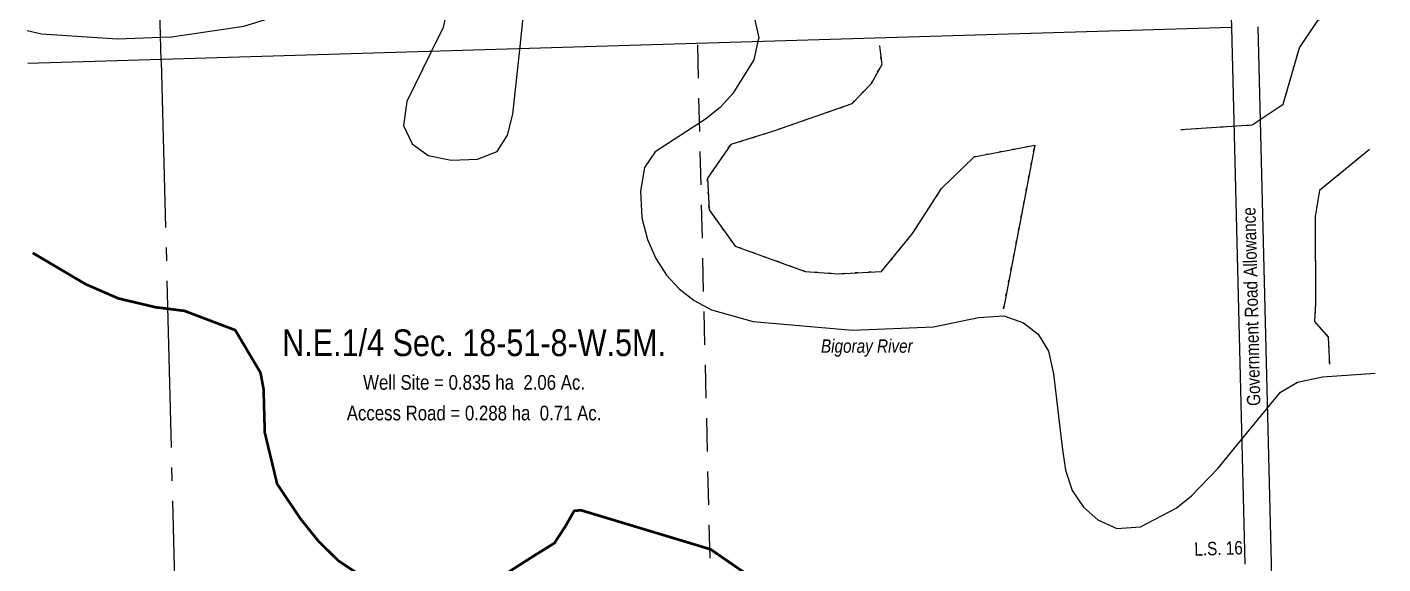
# Model space of a CAD drawing. Extents: x 620811 to 622805, y 5917767 to 5920407.
# Drawn here: x 621648 to 622664, y 5919121 to 5919523 of the extents above; entities that cross this region are included whole.
import ezdxf
from ezdxf.enums import TextEntityAlignment as Align

# ---------------------------------------------------------------- set-up
doc = ezdxf.new("R2010")
doc.units = 0
doc.header["$LTSCALE"] = 5
for name, pattern in [('DASHDOT2', [12.7, 6.35, -3.175, 0, -3.175]), ('foc-LSD', [8, 5, -3]), ('foc-QUARTERLINE', [33, 25, -3, 2, -3]), ('foc-WHEELTRACKS', [2, 0.4, -1.6])]:
    doc.linetypes.add(name, pattern=pattern)
for name, color, linetype in [('AS-WILDLIFE', 131, 'DASHDOT2'), ('C-SYMBOL', 7, 'Continuous'), ('L-AREAREQUIRED', 7, 'Continuous'), ('L-ROAD-T', 7, 'Continuous'), ('L-SEC', 7, 'Continuous'), ('L-SECQ', 8, 'foc-QUARTERLINE'), ('L-SECTION-LSD', 7, 'foc-LSD'), ('T-WATER', 160, 'Continuous'), ('T-WATER-P3', 160, 'foc-WHEELTRACKS'), ('T-WATER-T', 170, 'Continuous')]:
    doc.layers.add(name, color=color, linetype=linetype)
doc.styles.add('100L', font='ARIALN.TTF', dxfattribs={"height": 11})
doc.styles.add('175L', font='ARIALN.TTF', dxfattribs={"height": 20})
doc.styles.add('80CG', font='ARIALN.TTF', dxfattribs={"height": 10})
doc.styles.add('80L', font='ARIALN.TTF', dxfattribs={"height": 10})
doc.styles.add('foc-LtypeFont', font='ARIALN.TTF', dxfattribs={"height": 7.35})
doc.linetypes.add('foc-TOPO-flowdirection-NOLINE', pattern='A,0,[">",foc-LtypeFont,S=0.3,R=0,X=0,Y=-0.945],-20,[">",foc-LtypeFont,S=0.3,R=0,X=0,Y=-0.945],0', length=20)

msp = doc.modelspace()

# ---------------------------------------------------------------- linework, layer by layer
at = {"layer": 'AS-WILDLIFE', "const_width": 2, "flags": 128}
msp.add_lwpolyline([(622663.206, 5919075.873), (622652.308, 5919086.764), (622633.496, 5919061.944), (622574.115, 5919015.725), (622528.616, 5918987.009), (622493.911, 5918981.027), (622458.584, 5918979.83), (622421.485, 5918989.402), (622371.199, 5919016.324), (622259.402, 5919065.923), (622237.598, 5919079.446), (622206.004, 5919100.482), (622160.146, 5919132.05), (622062.996, 5919161.351), (622057.946, 5919160.878), (622051.245, 5919149.135), (622043.083, 5919136.683), (622026.113, 5919126.137), (622007.325, 5919114.103), (621962.496, 5919099.884), (621943.707, 5919098.187), (621925.637, 5919101.317), (621903.713, 5919108.552), (621881.239, 5919123.369), (621865.992, 5919138.367), (621852.661, 5919155.062), (621835.237, 5919180.954), (621825.974, 5919219.506), (621825.065, 5919252.034), (621822.767, 5919264.403), (621803.811, 5919296.333), (621765.636, 5919310.788), (621744.119, 5919313.473), (621716.235, 5919320.068), (621691.535, 5919330.823), (621651.982, 5919354.205)], dxfattribs=at)
at = {"layer": 'L-SEC'}
for p, q in [((622548.16, 5919623.118), (622550.647, 5919523.147)), ((622550.647, 5919523.147), (621648.223, 5919496.159)), ((622550.647, 5919523.147), (622560.615, 5919120.836)), ((622580.716, 5919121.416), (622570.749, 5919523.729)), ((622590.683, 5918719.099), (622580.716, 5919121.416))]:
    msp.add_line(p, q, dxfattribs=at)
at = {"layer": 'L-SECQ'}
for p, q in [((621748.26, 5919498.238), (621745.738, 5919597.335)), ((621748.389, 5919498.217), (621768.755, 5918693.98))]:
    msp.add_line(p, q, dxfattribs=at)
at = {"layer": 'L-SECTION-LSD', "flags": 128}
msp.add_lwpolyline([(622150.252, 5919510.248), (622169.668, 5918706.252)], dxfattribs=at)
at = {"layer": 'T-WATER', "linetype": 'foc-TOPO-flowdirection-NOLINE', "flags": 128}
for points in [[(621647.788, 5919520.801), (621658.575, 5919518.401), (621715.465, 5919514.775), (621747.935, 5919515.965), (621755.953, 5919516.259), (621810.34, 5919524.14), (621825.694, 5919528.914), (621866.927, 5919548.412), (621878.416, 5919557.533), (621897.994, 5919579.706), (621910.71, 5919587.636), (621930.526, 5919588.065), (621946.127, 5919583.615), (621957.627, 5919574.824), (621963.065, 5919559.943), (621963.215, 5919539.697), (621959.675, 5919523.275), (621950.36, 5919504.294), (621932.409, 5919467.721), (621930.026, 5919449.612), (621936.355, 5919435.88), (621948.398, 5919427.284), (621965.614, 5919423.698), (621985.434, 5919424.561), (622000.128, 5919430.119), (622007.885, 5919442.396), (622011.961, 5919458.3), (622017.145, 5919506.303), (622021.796, 5919550.188), (622026.409, 5919566.033), (622039.25, 5919594.878), (622046.921, 5919606.352)], [(622123.132, 5919608.634), (622131.881, 5919595.078), (622152.887, 5919573.909), (622185.811, 5919545.281), (622192.616, 5919532.06), (622196.273, 5919515.313), (622195.462, 5919511.668), (622192.618, 5919498.873), (622176.936, 5919473.701), (622167.488, 5919463.267), (622156.291, 5919454.38), (622118.671, 5919430.085), (622110.611, 5919418.224), (622107.747, 5919400.412), (622108.552, 5919380.41), (622112.803, 5919364.327), (622119.257, 5919349.938), (622127.075, 5919337.594), (622136.615, 5919327.181), (622147.809, 5919318.424), (622160.859, 5919311.571), (622192.067, 5919302.785), (622266.615, 5919296.299), (622327.283, 5919298.902), (622361.115, 5919305.715), (622379.981, 5919307.153), (622394.693, 5919301.865), (622405.773, 5919293.194), (622413.53, 5919280.547), (622417.183, 5919263.616), (622423.651, 5919208.682), (622426.231, 5919191.444), (622431.249, 5919176.055), (622439.782, 5919163.659), (622450.6, 5919154.064), (622464.718, 5919147.642), (622482.494, 5919148.859), (622509.246, 5919162.925), (622520.822, 5919172.045), (622540.704, 5919192.832), (622559.811, 5919216.112), (622579.322, 5919239.885), (622587.469, 5919249.812), (622600.109, 5919257.337), (622618.951, 5919261.435), (622658.543, 5919264.072)]]:
    msp.add_lwpolyline(points, dxfattribs=at)
at = {"layer": 'T-WATER', "linetype": 'Continuous'}
for points in [[(621963.215, 5919539.697), (621959.675, 5919523.275), (621950.36, 5919504.294), (621932.409, 5919467.721), (621930.026, 5919449.612), (621936.355, 5919435.88), (621948.398, 5919427.284), (621965.614, 5919423.698), (621985.434, 5919424.561), (622000.128, 5919430.119), (622007.885, 5919442.396), (622011.961, 5919458.3), (622017.145, 5919506.303), (622021.796, 5919550.188)], [(622192.616, 5919532.06), (622196.273, 5919515.313), (622195.462, 5919511.668), (622192.618, 5919498.873), (622176.936, 5919473.701), (622167.488, 5919463.267), (622156.291, 5919454.38), (622118.671, 5919430.085), (622110.611, 5919418.224), (622107.747, 5919400.412), (622108.552, 5919380.41), (622112.803, 5919364.327), (622119.257, 5919349.938), (622127.075, 5919337.594), (622136.615, 5919327.181), (622147.809, 5919318.424), (622160.859, 5919311.571), (622192.067, 5919302.785), (622266.615, 5919296.299), (622327.283, 5919298.902), (622361.115, 5919305.715), (622379.981, 5919307.153), (622394.693, 5919301.865), (622405.773, 5919293.194), (622413.53, 5919280.547), (622417.183, 5919263.616), (622423.651, 5919208.682), (622426.231, 5919191.444), (622431.249, 5919176.055), (622439.782, 5919163.659), (622450.6, 5919154.064), (622464.718, 5919147.642), (622482.494, 5919148.859), (622509.246, 5919162.925), (622520.822, 5919172.045), (622540.704, 5919192.832), (622559.811, 5919216.112), (622579.322, 5919239.885), (622587.469, 5919249.812), (622600.109, 5919257.337), (622618.951, 5919261.435), (622658.543, 5919264.072)], [(621647.788, 5919520.801), (621658.575, 5919518.401), (621715.465, 5919514.775), (621747.935, 5919515.965), (621755.953, 5919516.259), (621810.34, 5919524.14)]]:
    msp.add_lwpolyline(points, dxfattribs=at)
at = {"layer": 'T-WATER-P3', "flags": 128}
for points in [[(622512.627, 5919446.675), (622566.217, 5919450.125), (622589.553, 5919465.679), (622601.639, 5919508.002), (622615.473, 5919528.384), (622636.201, 5919543.076), (622651.46, 5919542.181)], [(622379.744, 5919312.291), (622403.295, 5919434.904), (622357.7, 5919426.223), (622333.215, 5919402.515), (622311.603, 5919368.818), (622288.291, 5919340.283), (622255.716, 5919338.433), (622231.087, 5919340.283), (622178.719, 5919359.205), (622159.141, 5919386.432), (622157.848, 5919410.251), (622175.32, 5919435.349), (622207.249, 5919445.561), (622266.008, 5919465.985), (622280.464, 5919480.886), (622288.506, 5919495.508), (622286.902, 5919509.407)], [(622654.243, 5919431.779), (622616.766, 5919400.985), (622613.319, 5919381.563), (622613.726, 5919316.632), (622612.96, 5919302.802), (622623.276, 5919291.143), (622624.09, 5919270.789)]]:
    msp.add_lwpolyline(points, dxfattribs=at)
at = {"layer": 'T-WATER-P3', "linetype": 'foc-TOPO-flowdirection-NOLINE', "flags": 128}
for points in [[(622512.627, 5919446.675), (622566.217, 5919450.125), (622589.553, 5919465.679), (622601.639, 5919508.002), (622615.473, 5919528.384), (622636.201, 5919543.076), (622651.46, 5919542.181)], [(622286.902, 5919509.407), (622288.506, 5919495.508), (622280.464, 5919480.886), (622266.008, 5919465.985), (622207.249, 5919445.561), (622175.32, 5919435.349), (622157.848, 5919410.251), (622159.141, 5919386.432), (622178.719, 5919359.205), (622231.087, 5919340.283), (622255.716, 5919338.433), (622288.291, 5919340.283), (622311.603, 5919368.818), (622333.215, 5919402.515), (622357.7, 5919426.223), (622403.295, 5919434.904), (622379.744, 5919312.291)], [(622654.243, 5919431.779), (622616.766, 5919400.985), (622613.319, 5919381.563), (622613.726, 5919316.632), (622612.96, 5919302.802), (622623.276, 5919291.143), (622624.09, 5919270.789)]]:
    msp.add_lwpolyline(points, dxfattribs=at)

# ---------------------------------------------------------------- texts
at = {"layer": 'C-SYMBOL', "color": 3, "style": '175L'}
msp.add_text('N.E.1/4 Sec. 18-51-8-W.5M.', height=20, dxfattribs=at).set_placement((621982.873, 5919270.862), align=Align.BOTTOM_CENTER)
at = {"layer": 'L-AREAREQUIRED', "color": 5, "style": '100L'}
for s, p in [('Well Site = 0.835 ha  2.06 Ac.', (621982.873, 5919248.362)), ('Access Road = 0.288 ha  0.71 Ac.', (621982.873, 5919225.39))]:
    msp.add_text(s, height=11, dxfattribs=at).set_placement(p, align=Align.BOTTOM_CENTER)
at = {"layer": 'L-ROAD-T', "style": '80L'}
msp.add_text('Government Road Allowance', height=10, rotation=91.419202, dxfattribs=at).set_placement((622565.551, 5919313.994), align=Align.MIDDLE_CENTER)
at = {"layer": 'L-SECTION-LSD', "style": '100L'}
msp.add_text('L.S. 16', height=10, rotation=1.759684, dxfattribs=at).set_placement((622523.013, 5919127.196))
at = {"layer": 'T-WATER-T', "insert": (622277.318, 5919282.881), "char_height": 10, "attachment_point": 5, "style": '80CG'}
msp.add_mtext('\\A1;{\\fArial Narrow|b0|i1|c0|p34;Bigoray River}', dxfattribs=at)

doc.saveas('drawing.dxf')
